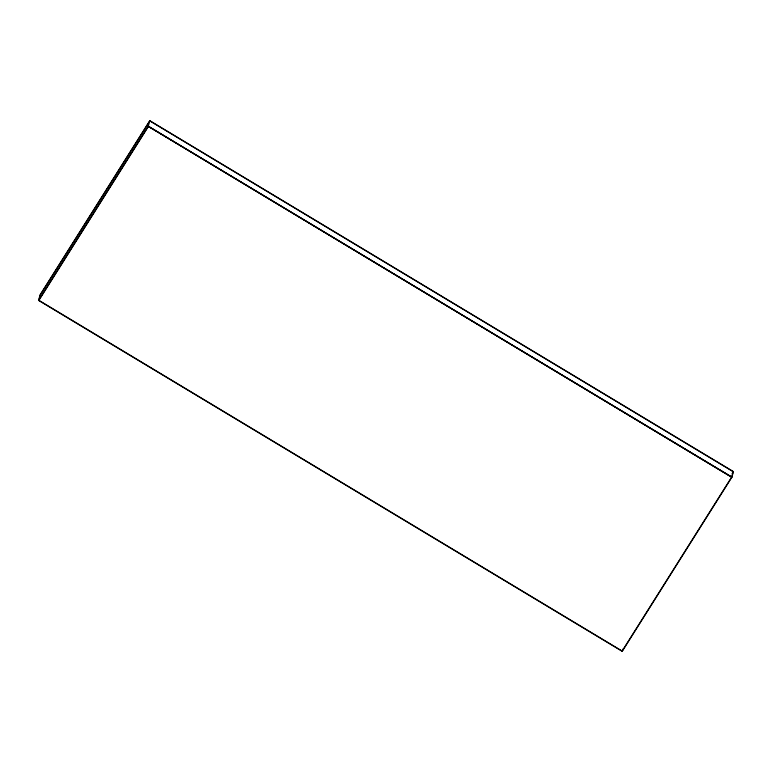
<?xml version="1.0" encoding="UTF-8"?>
<svg xmlns="http://www.w3.org/2000/svg" width="772" height="772" viewBox="0 0 772 772"><rect width="100%" height="100%" fill="white"/><g stroke="black" fill="none" stroke-linecap="round" stroke-linejoin="round"><path stroke-width="1.16" d="M38.6 300.414L40.067 294.885L149.787 120.673L733.4 471.586L731.933 477.115L622.213 651.327L38.6 300.414L148.311 126.203L149.787 120.673M39.189 299.247L40.366 294.827L149.855 120.953L733.111 471.653M148.398 126.425L38.889 300.347L622.145 651.047L731.653 477.115L148.398 126.425L731.634 477.173L732.811 472.753M622.213 651.327L622.801 649.117M732.117 473.622L733.4 471.586M148.311 126.203L731.933 477.115"/></g></svg>
